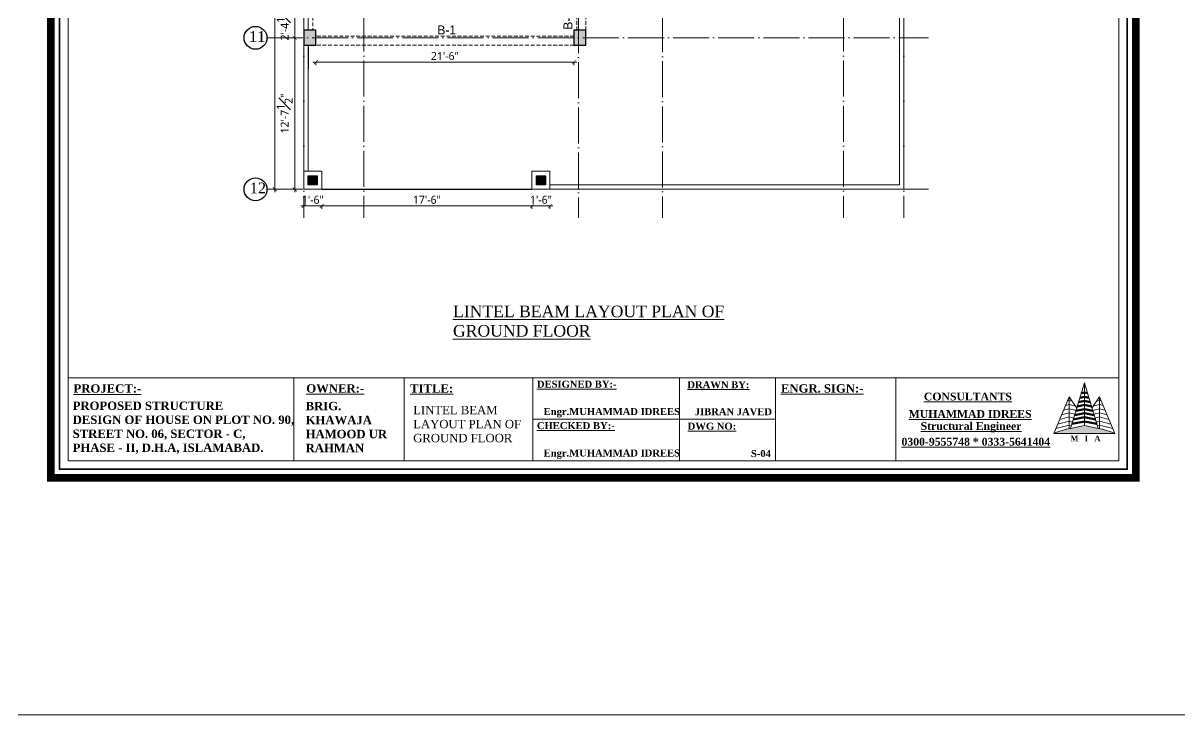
# Model space of a CAD drawing. Header units: inches. Extents: x 77090 to 90659, y -228139 to -226123.
# Drawn here: x 84004 to 85160, y -228139 to -227447 of the extents above; entities that cross this region are included whole.
import ezdxf

# ---------------------------------------------------------------- set-up
doc = ezdxf.new("R2010")
doc.units = ezdxf.units.IN
doc.header["$LTSCALE"] = 15
doc.header["$MEASUREMENT"] = 0
doc.header["$PDMODE"] = 66
for name, pattern in [('ACAD_ISO02W100', [15, 12, -3]), ('ACAD_ISO04W100', [30, 24, -3, 0, -3]), ('DASHED2', [0.375, 0.25, -0.125])]:
    doc.linetypes.add(name, pattern=pattern)
doc.layers.get('0').update_dxf_attribs({"lineweight": 25})
doc.layers.get('Defpoints').update_dxf_attribs({"lineweight": 25})
for name, color, linetype, lineweight in [('BOUNDRY_WALL', 30, 'Continuous', 25), ('doted1', 30, 'ACAD_ISO02W100', 13), ('GRID', 8, 'Continuous', 13), ('HACH', 8, 'Continuous', 13), ('level', 7, 'Continuous', 13), ('S', 6, 'Continuous', 30), ('TEXTS', 41, 'Continuous', 13), ('wall', 240, 'Continuous', 13), ('walls', 5, 'Continuous', 50)]:
    doc.layers.add(name, color=color, linetype=linetype, lineweight=lineweight)
doc.styles.add('ADE', font='', dxfattribs={"height": 6})
doc.styles.get("Standard").update_dxf_attribs({"font": 'trebuc.ttf'})
doc.styles.get('ADE').set_extended_font_data('Arial Rounded MT Bold')
doc.dimstyles.new('TARIQ', dxfattribs={"dimtxt": 6, "dimasz": 6, "dimexe": 6, "dimexo": 6, "dimgap": 2, "dimtad": 1, "dimdec": 1, "dimzin": 3, "dimdsep": 46, "dimlunit": 4, "dimtxsty": 'Standard', "dimblk": 'ARCHTICK', "dimcen": 0.09375, "dimdle": 6, "dimclrd": 256, "dimclre": 256, "dimclrt": 3, "dimadec": 1, "dimazin": 0, "dimtfac": 1, "dimtdec": 1, "dimtofl": 0, "dimtmove": 1, "dimatfit": 3, "dimldrblk": 'ARCHTICK', "dimfxl": 0, "dimfrac": 1, "dimtolj": 1, "dimtzin": 0, "dimlwd": -1, "dimlwe": -1, "dimarcsym": 0})

# ---------------------------------------------------------------- blocks, each defined once
blk = doc.blocks.new('_ArchTick')
at = {"color": 0, "linetype": 'ByBlock', "lineweight": 5, "const_width": 0.15}
blk.add_lwpolyline([(-0.5, -0.5), (0.5, 0.5)], dxfattribs=at)
blk = doc.blocks.new('*D248')
at = {"layer": 'Defpoints', "color": 0, "ltscale": 10}
for p in [(84275.7, -227432.9), (84275.3, -227461.4), (84275.8, -227461.4)]:
    blk.add_point(p, dxfattribs=at)
at = {"layer": 'HACH', "ltscale": 10}
for p, q in [((84275.3, -227432.9), (84272.3, -227432.9)), ((84275.3, -227429.9), (84275.3, -227464.4)), ((84275.3, -227461.4), (84272.3, -227461.4))]:
    blk.add_line(p, q, dxfattribs=at)
at = {"layer": 'HACH', "ltscale": 10, "xscale": 4, "yscale": 4, "zscale": 4}
for p, rotation in [((84275.3, -227432.9), 90), ((84275.3, -227461.4), 270)]:
    blk.add_blockref('_ArchTick', p, dxfattribs=dict(at, rotation=rotation))
at = {"layer": 'HACH', "color": 3, "ltscale": 10, "insert": (84265.3, -227447.1), "char_height": 8, "attachment_point": 5, "rotation": 90}
blk.add_mtext('\\A1;2\'-4{\\H1.000000x;\\S1#2;}"', dxfattribs=at)
blk = doc.blocks.new('*D249')
at = {"layer": 'Defpoints', "color": 0, "ltscale": 10}
for p in [(84275.8, -227461.4), (84275.3, -227612.9), (84276.2, -227612.9)]:
    blk.add_point(p, dxfattribs=at)
at = {"layer": 'HACH', "ltscale": 10}
for p, q in [((84275.3, -227458.4), (84275.3, -227615.9)), ((84275.3, -227461.4), (84272.3, -227461.4)), ((84275.3, -227612.9), (84272.3, -227612.9))]:
    blk.add_line(p, q, dxfattribs=at)
at = {"layer": 'HACH', "ltscale": 10, "xscale": 4, "yscale": 4, "zscale": 4}
for p, rotation in [((84275.3, -227461.4), 90), ((84275.3, -227612.9), 270)]:
    blk.add_blockref('_ArchTick', p, dxfattribs=dict(at, rotation=rotation))
at = {"layer": 'HACH', "color": 3, "ltscale": 10, "insert": (84265.3, -227537.1), "char_height": 8, "attachment_point": 5, "rotation": 90}
blk.add_mtext('\\A1;12\'-7{\\H1.000000x;\\S1#2;}"', dxfattribs=at)
blk = doc.blocks.new('*D250')
at = {"layer": 'Defpoints', "color": 0, "ltscale": 10}
for p in [(84251.5, -226530.2), (84255.6, -226530.2), (84251.3, -227612.9)]:
    blk.add_point(p, dxfattribs=at)
at = {"layer": 'HACH', "ltscale": 10}
for p, q in [((84255.4, -226530.2), (84258.6, -226530.2)), ((84255.6, -227615.9), (84255.6, -226527.2)), ((84255.4, -227612.9), (84258.6, -227612.9))]:
    blk.add_line(p, q, dxfattribs=at)
at = {"layer": 'HACH', "ltscale": 10, "xscale": 4, "yscale": 4, "zscale": 4}
for p, rotation in [((84255.6, -226530.2), 90), ((84255.6, -227612.9), 270)]:
    blk.add_blockref('_ArchTick', p, dxfattribs=dict(at, rotation=rotation))
at = {"layer": 'HACH', "color": 3, "ltscale": 10, "insert": (84245.6, -227071.6), "char_height": 8, "attachment_point": 5, "rotation": 90}
blk.add_mtext('\\A1;90\'-2{\\H1.000000x;\\S1#2;}"', dxfattribs=at)
blk = doc.blocks.new('*D251')
at = {"layer": 'Defpoints', "color": 0, "ltscale": 10}
for p in [(84284.4, -227612.9), (84302.4, -227612.9), (84302.4, -227629.5)]:
    blk.add_point(p, dxfattribs=at)
at = {"layer": 'HACH', "ltscale": 10}
for p, q in [((84281.4, -227629.5), (84305.4, -227629.5)), ((84284.4, -227629.3), (84284.4, -227632.5)), ((84302.4, -227629.3), (84302.4, -227632.5))]:
    blk.add_line(p, q, dxfattribs=at)
at = {"layer": 'HACH', "ltscale": 10, "xscale": 4, "yscale": 4, "zscale": 4, "rotation": 180}
blk.add_blockref('_ArchTick', (84284.4, -227629.5), dxfattribs=at)
at = {"layer": 'HACH', "ltscale": 10, "xscale": 4, "yscale": 4, "zscale": 4}
blk.add_blockref('_ArchTick', (84302.4, -227629.5), dxfattribs=at)
at = {"layer": 'HACH', "color": 3, "ltscale": 10, "insert": (84293.4, -227623.4), "char_height": 8, "attachment_point": 5}
blk.add_mtext('\\A1;1\'-6"', dxfattribs=at)
blk = doc.blocks.new('*D252')
at = {"layer": 'Defpoints', "color": 0, "ltscale": 10}
for p in [(84302.4, -227612.9), (84512.4, -227612.9), (84512.4, -227629.5)]:
    blk.add_point(p, dxfattribs=at)
at = {"layer": 'HACH', "ltscale": 10}
for p, q in [((84299.4, -227629.5), (84515.4, -227629.5)), ((84302.4, -227629.3), (84302.4, -227632.5)), ((84512.4, -227629.3), (84512.4, -227632.5))]:
    blk.add_line(p, q, dxfattribs=at)
at = {"layer": 'HACH', "ltscale": 10, "xscale": 4, "yscale": 4, "zscale": 4, "rotation": 180}
blk.add_blockref('_ArchTick', (84302.4, -227629.5), dxfattribs=at)
at = {"layer": 'HACH', "ltscale": 10, "xscale": 4, "yscale": 4, "zscale": 4}
blk.add_blockref('_ArchTick', (84512.4, -227629.5), dxfattribs=at)
at = {"layer": 'HACH', "color": 3, "ltscale": 10, "insert": (84407.4, -227623.4), "char_height": 8, "attachment_point": 5}
blk.add_mtext('\\A1;17\'-6"', dxfattribs=at)
blk = doc.blocks.new('*D253')
at = {"layer": 'Defpoints', "color": 0, "ltscale": 10}
for p in [(84512.4, -227612.9), (84530.4, -227612.9), (84530.4, -227629.5)]:
    blk.add_point(p, dxfattribs=at)
at = {"layer": 'HACH', "ltscale": 10}
for p, q in [((84509.4, -227629.5), (84533.4, -227629.5)), ((84512.4, -227629.3), (84512.4, -227632.5)), ((84530.4, -227629.3), (84530.4, -227632.5))]:
    blk.add_line(p, q, dxfattribs=at)
at = {"layer": 'HACH', "ltscale": 10, "xscale": 4, "yscale": 4, "zscale": 4, "rotation": 180}
blk.add_blockref('_ArchTick', (84512.4, -227629.5), dxfattribs=at)
at = {"layer": 'HACH', "ltscale": 10, "xscale": 4, "yscale": 4, "zscale": 4}
blk.add_blockref('_ArchTick', (84530.4, -227629.5), dxfattribs=at)
at = {"layer": 'HACH', "color": 3, "ltscale": 10, "insert": (84521.4, -227623.4), "char_height": 8, "attachment_point": 5}
blk.add_mtext('\\A1;1\'-6"', dxfattribs=at)
blk = doc.blocks.new('*D399')
at = {"layer": 'Defpoints', "color": 0, "ltscale": 10}
for p in [(84296.4, -227468.9), (84554.4, -227468.9), (84296.4, -227485.7)]:
    blk.add_point(p, dxfattribs=at)
at = {"layer": 'HACH', "ltscale": 10}
for p, q in [((84557.4, -227485.7), (84293.4, -227485.7)), ((84296.4, -227485.5), (84296.4, -227488.7)), ((84554.4, -227485.5), (84554.4, -227488.7))]:
    blk.add_line(p, q, dxfattribs=at)
at = {"layer": 'HACH', "ltscale": 10, "xscale": 4, "yscale": 4, "zscale": 4, "rotation": 180}
blk.add_blockref('_ArchTick', (84296.4, -227485.7), dxfattribs=at)
at = {"layer": 'HACH', "ltscale": 10, "xscale": 4, "yscale": 4, "zscale": 4}
blk.add_blockref('_ArchTick', (84554.4, -227485.7), dxfattribs=at)
at = {"layer": 'HACH', "color": 3, "ltscale": 10, "insert": (84425.4, -227479.6), "char_height": 8, "attachment_point": 5}
blk.add_mtext('\\A1;21\'-6"', dxfattribs=at)

msp = doc.modelspace()

# ---------------------------------------------------------------- hatches: boundary and pattern name
at = {"layer": 'HACH', "ltscale": 10}
for points in [[(84296.39, -227453.88), (84284.39, -227453.88), (84284.39, -227468.88), (84296.39, -227468.88)], [(84566.39, -227453.88), (84554.39, -227453.88), (84554.39, -227468.88), (84566.39, -227468.88)], [(84297.89, -227599.38), (84288.89, -227599.38), (84288.89, -227608.38), (84297.89, -227608.38)], [(84525.9, -227599.38), (84516.9, -227599.38), (84516.9, -227608.38), (84525.9, -227608.38)]]:
    msp.add_hatch(color=256, dxfattribs=at).paths.add_polyline_path(points)
at = {"layer": 'walls', "ltscale": 2}
msp.add_hatch(color=256, dxfattribs=at).paths.add_polyline_path([(85094.92, -227857.04, 0.05696), (85078.15, -227851.99), (85064.43, -227849.15), (85050.71, -227851.99, 0.05696), (85033.94, -227857.04), (85064.43, -227857.04)])

# ---------------------------------------------------------------- linework, layer by layer
at = {"lineweight": 5}
for p, q in [((84513.16, -227801.41), (84513.16, -227884.38)), ((84659.77, -227801.41), (84659.77, -227884.38)), ((84755.73, -227801.41), (84755.73, -227884.38)), ((84876.08, -227801.41), (84876.08, -227884.38)), ((84513.16, -227842.9), (84755.73, -227842.9))]:
    msp.add_line(p, q, dxfattribs=at)
for centre in [(84236.15, -227461.38), (84236.15, -227461.38), (84236.15, -227612.88), (84236.15, -227612.88)]:
    msp.add_circle(centre, 11.43)
at = {"layer": 'BOUNDRY_WALL', "linetype": 'ByBlock'}
for p, q in [((84288.89, -227468.88), (84288.89, -227492.25)), ((84302.39, -227612.88), (84512.4, -227612.88))]:
    msp.add_line(p, q, dxfattribs=at)
at = {"layer": 'doted1', "linetype": 'ByBlock', "ltscale": 0.3, "const_width": 7.56}
msp.add_lwpolyline([(84031.65, -226367.63), (85115.91, -226367.63), (85115.91, -227901.56), (84031.65, -227901.56)], close=True, dxfattribs=at)
at = {"layer": 'GRID', "linetype": 'ACAD_ISO04W100', "ltscale": 0.1}
for p, q in [((84284.39, -226491.99), (84284.39, -227641.39)), ((84344.39, -226491.99), (84344.39, -227641.39)), ((84823.89, -226491.99), (84823.89, -227641.39)), ((84884.14, -226491.99), (84884.14, -227641.39)), ((84558.89, -226854.42), (84558.89, -227641.39)), ((84642.89, -226853.46), (84642.89, -227641.39)), ((84247.58, -227461.38), (84908.73, -227461.38)), ((84247.58, -227612.88), (84908.73, -227612.88))]:
    msp.add_line(p, q, dxfattribs=at)
at = {"layer": 'HACH', "ltscale": 10}
msp.add_lwpolyline([(77090.12, -226123.43), (90659.33, -226123.43), (90659.33, -228138.59), (77090.12, -228138.59)], close=True, dxfattribs=at)
at = {"layer": 'level', "linetype": 'DASHED2'}
for p, q in [((84293.39, -227282.88), (84293.39, -227453.88)), ((84557.39, -227453.88), (84557.39, -227432.88)), ((84566.39, -227453.88), (84566.39, -227432.88)), ((84554.39, -227459.88), (84296.39, -227459.88)), ((84554.39, -227468.88), (84296.39, -227468.88))]:
    msp.add_line(p, q, dxfattribs=at)
at = {"layer": 'level', "ltscale": 0.25}
msp.add_line((84048.83, -227801.41), (85098.74, -227801.41), dxfattribs=at)
at = {"layer": 'level'}
for p, q in [((84274.4, -227801.41), (84274.4, -227884.38)), ((84384.59, -227801.41), (84384.59, -227884.38))]:
    msp.add_line(p, q, dxfattribs=at)
at = {"layer": 'level', "linetype": 'ByBlock', "lineweight": 35, "ltscale": 0.1}
msp.add_lwpolyline([(84040.24, -226376.22), (85107.32, -226376.22), (85107.32, -227892.97), (84040.24, -227892.97)], close=True, dxfattribs=at)
at = {"layer": 'level', "ltscale": 0.25}
msp.add_lwpolyline([(84048.83, -226384.8), (85098.74, -226384.8), (85098.74, -227884.38), (84048.83, -227884.38)], close=True, dxfattribs=at)
at = {"layer": 'S'}
for points in [[(84296.39, -227453.88), (84284.39, -227453.88), (84284.39, -227468.88), (84296.39, -227468.88)], [(84566.39, -227453.88), (84554.39, -227453.88), (84554.39, -227468.88), (84566.39, -227468.88)], [(84288.89, -227599.38), (84297.89, -227599.38), (84297.89, -227608.38), (84288.89, -227608.38)], [(84516.9, -227599.38), (84525.9, -227599.38), (84525.9, -227608.38), (84516.9, -227608.38)]]:
    msp.add_lwpolyline(points, close=True, dxfattribs=at)
at = {"layer": 'wall'}
for p, q in [((84284.39, -226532.88), (84284.39, -227597.88)), ((84284.39, -226601.88), (84284.39, -227612.88)), ((84879.64, -227608.38), (84879.64, -226601.88)), ((84884.14, -227612.88), (84884.14, -226601.88)), ((84288.89, -227282.88), (84288.89, -227453.88)), ((84288.89, -227468.88), (84288.89, -227594.88)), ((84530.4, -227608.38), (84879.64, -227608.38)), ((84284.39, -227612.88), (84884.14, -227612.88)), ((85064.43, -227806.39), (85050.71, -227851.99)), ((85064.43, -227806.39), (85078.15, -227851.99)), ((85064.43, -227806.39), (85064.43, -227849.15)), ((85049.19, -227820.59), (85033.94, -227857.04)), ((85049.19, -227828.17), (85045.64, -227829.07)), ((85049.19, -227824.02), (85047.58, -227824.43)), ((85049.19, -227820.59), (85056.81, -227831.72)), ((85049.19, -227820.59), (85049.19, -227852.28)), ((85049.19, -227824.02), (85052.03, -227824.74)), ((85049.19, -227828.17), (85055.47, -227829.76)), ((85079.67, -227820.59), (85072.05, -227831.72)), ((85079.67, -227828.17), (85073.39, -227829.76)), ((85079.67, -227824.02), (85076.83, -227824.74)), ((85079.67, -227820.59), (85094.92, -227857.04)), ((85079.67, -227820.59), (85079.67, -227852.28)), ((85079.67, -227820.59), (85079.67, -227852.28)), ((85079.67, -227824.02), (85081.28, -227824.43)), ((85079.67, -227828.17), (85083.22, -227829.07)), ((85049.19, -227840.63), (85039.82, -227843)), ((85049.19, -227836.48), (85041.76, -227838.35)), ((85049.19, -227832.33), (85043.7, -227833.71)), ((85049.19, -227832.33), (85056.1, -227834.07)), ((85049.19, -227836.48), (85054.94, -227837.93)), ((85049.19, -227840.63), (85053.78, -227841.79)), ((85079.67, -227832.33), (85072.76, -227834.07)), ((85079.67, -227836.48), (85073.92, -227837.93)), ((85079.67, -227840.63), (85075.08, -227841.79)), ((85079.67, -227832.33), (85085.16, -227833.71)), ((85079.67, -227836.48), (85087.1, -227838.35)), ((85079.67, -227840.63), (85089.04, -227843)), ((85049.19, -227848.93), (85035.93, -227852.28)), ((85049.19, -227844.78), (85037.87, -227847.64)), ((85049.19, -227844.78), (85052.61, -227845.65)), ((85049.19, -227848.93), (85051.45, -227849.51)), ((85064.43, -227849.15), (85050.71, -227851.99)), ((85078.15, -227851.99), (85064.43, -227849.15)), ((85079.67, -227844.78), (85076.24, -227845.65)), ((85079.67, -227848.93), (85077.4, -227849.51)), ((85079.67, -227844.78), (85090.98, -227847.64)), ((85079.67, -227848.93), (85092.92, -227852.28)), ((85064.43, -227857.04), (85033.94, -227857.04)), ((85064.43, -227857.04), (85094.92, -227857.04))]:
    msp.add_line(p, q, dxfattribs=at)
msp.add_lwpolyline([(84288.89, -227282.88), (84288.89, -227453.88)], dxfattribs=at)
for points in [[(84284.39, -227594.88), (84302.39, -227594.88), (84302.39, -227612.88), (84284.39, -227612.88)], [(84512.4, -227594.88), (84530.4, -227594.88), (84530.4, -227612.88), (84512.4, -227612.88)]]:
    msp.add_lwpolyline(points, close=True, dxfattribs=at)
for start, end in [(100.25324, 113.29342), (66.70658, 79.74676)]:
    msp.add_arc((85064.43, -227927.86), 77.09, start, end, dxfattribs=at)
at = {"layer": 'walls', "ltscale": 2}
for p, q in [((85064.43, -227816.26), (85061.26, -227816.92)), ((85064.43, -227816.26), (85067.6, -227816.92)), ((85064.43, -227828.6), (85057.3, -227830.07)), ((85064.43, -227824.49), (85058.62, -227825.69)), ((85064.43, -227820.37), (85059.94, -227821.3)), ((85064.43, -227820.37), (85068.92, -227821.3)), ((85064.43, -227824.49), (85070.24, -227825.69)), ((85064.43, -227828.6), (85071.56, -227830.07)), ((85064.43, -227840.93), (85053.34, -227843.22)), ((85064.43, -227836.82), (85054.66, -227838.84)), ((85064.43, -227832.71), (85055.98, -227834.46)), ((85064.43, -227832.71), (85072.88, -227834.46)), ((85064.43, -227836.82), (85074.19, -227838.84)), ((85064.43, -227840.93), (85075.51, -227843.22)), ((85064.43, -227845.04), (85052.03, -227847.61)), ((85064.43, -227845.04), (85076.83, -227847.61))]:
    msp.add_line(p, q, dxfattribs=at)

# ---------------------------------------------------------------- texts
at = {"layer": 'TEXTS', "linetype": 'ByBlock', "insert": (84543.89, -227453.23), "char_height": 9, "width": 8.242e-13, "attachment_point": 1, "rotation": 90, "style": 'ADE'}
msp.add_mtext('{\\fStylus BT|b0|i0|c0|p34;B-3}', dxfattribs=at)
at = {"layer": 'TEXTS', "linetype": 'ByBlock', "attachment_point": 1, "style": 'ADE'}
for s, insert, char_height, width in [('{\\fStylus BT|b0|i0|c0|p34;B-1}', (84417.84, -227449.02), 9, 8.242e-13), ('{\\fTimes New Roman Baltic|b0|i0|c0|p18;11}', (84229.66, -227454.67), 10.8, 2437.9999), ('{\\fTimes New Roman Baltic|b0|i0|c0|p18;12}', (84230.35, -227606.17), 10.8, 2437.9999)]:
    msp.add_mtext(s, dxfattribs=dict(at, insert=insert, char_height=char_height, width=width))
at = {"layer": 'TEXTS', "attachment_point": 1, "style": 'ADE'}
for s, insert, char_height, width in [('{\\fTimes New Roman|b0|i0|c0|p18;\\LLINTEL BEAM LAYOUT PLAN OF \\PGROUND FLOOR}', (84433.48, -227729.19), 11.664, 578.2643), ('{\\fTimes New Roman|b1|i0|c0|p18;M   I   A}', (85050.55, -227859.3), 5.5908, 228.2982)]:
    msp.add_mtext(s, dxfattribs=dict(at, insert=insert, char_height=char_height, width=width))
at = {"layer": 'TEXTS'}
for s, insert, char_height, width, attachment_point in [('{\\fTimes New Roman|b1|i0|c0|p18;\\LPROJECT:-}', (84054.29, -227807.89), 8.3981, 73.1937, 1), ('{\\fTimes New Roman|b1|i0|c0|p18;\\LOWNER:-}', (84286.9, -227807.83), 8.3981, 73.1937, 1), ('{\\fTimes New Roman|b1|i0|c0|p18;\\LTITLE:}', (84390.63, -227807.82), 8.3981, 68.6191, 1), ('{\\fTimes New Roman|b1|i0|c0|p18;\\LDESIGNED BY:-}', (84517.34, -227804.3), 6.9976, 105.858, 1), ('{\\fTimes New Roman|b1|i0|c0|p18;\\LDRAWN BY:}', (84667.75, -227804.85), 6.9984, 89.9793, 1), ('{\\fTimes New Roman|b1|i0|c0|p18;\\LENGR. SIGN:-}', (84761.21, -227807.83), 8.3981, 98.9375, 1), ('{\\fTimes New Roman|b1|i0|c0|p18;\\LCONSULTANTS}', (84904.07, -227820.22), 7.765, 278.0882, 4), ('{\\fTimes New Roman|b1|i0|c0|p18;PROPOSED STRUCTURE \\PDESIGN OF HOUSE ON PLOT NO. 90, \\PSTREET NO. 06, SECTOR - C, \\PPHASE - II, D.H.A, ISLAMABAD.}', (84053.42, -227825.18), 8.3981, 263.8837, 1), ('{\\fTimes New Roman|b1|i0|c0|p18;BRIG. KHAWAJA \\PHAMOOD UR RAHMAN}', (84286.22, -227825.47), 8.3981, 89.7991, 1), ('{\\fTimes New Roman|b0|i0|c0|p18;LINTEL BEAM \\PLAYOUT PLAN OF \\PGROUND FLOOR}', (84393.74, -227829.49), 8.3981, 167.4761, 1), ('\\pt254.042;{\\fTimes New Roman|b1|i0|c0|p18;Engr.MUHAMMAD IDREES}', (84524.13, -227831.68), 6.9984, 160.0028, 1), ('{\\fTimes New Roman|b1|i0|c0|p18;JIBRAN JAVED}', (84675.08, -227831.83), 6.9984, 141.5097, 1), ('{\\fTimes New Roman|b1|i0|c0|p18;\\LMUHAMMAD IDREES}', (84888.94, -227837.65), 7.765, 278.0882, 4), ('{\\fTimes New Roman|b1|i0|c0|p18;\\LCHECKED BY:-}', (84517.34, -227845.78), 6.9976, 105.858, 1), ('{\\fTimes New Roman|b1|i0|c0|p18;\\LDWG NO:}', (84668.04, -227846.33), 6.9984, 89.9793, 1), ('{\\fTimes New Roman|b1|i0|c0|p18;\\LStructural Engineer}', (84900.87, -227850.96), 7.765, 278.0882, 4), ('{\\fTimes New Roman|b1|i0|c0|p18;\\L0300-9555748 * 0333-5641404}', (84881.69, -227865.4), 7.765, 278.0882, 4), ('\\pt254.042;{\\fTimes New Roman|b1|i0|c0|p18;Engr.MUHAMMAD IDREES}', (84524.13, -227873.17), 6.9984, 160.0028, 1), ('\\pt254;{\\fTimes New Roman|b1|i0|c0|p18;S-04}', (84731.23, -227873.73), 6.9984, 141.5097, 1)]:
    msp.add_mtext(s, dxfattribs=dict(at, insert=insert, char_height=char_height, width=width, attachment_point=attachment_point))

# ---------------------------------------------------------------- dimensions: what is measured, and where the dimension line sits
at = {"layer": 'HACH', "ltscale": 10}
for base, p1, p2, picture, middle in [((84255.62, -226530.24), (84251.33, -227612.88), (84251.55, -226530.24), '*D250', (84245.58, -227071.56)), ((84275.29, -227612.88), (84275.79, -227461.38), (84276.19, -227612.88), '*D249', (84265.31, -227537.13))]:
    dim = msp.add_linear_dim(base=base, p1=p1, p2=p2, angle=90, dimstyle='TARIQ', override={"dimtxt": 8, "dimasz": 4, "dimexe": 3, "dimexo": 3, "dimdle": 3, "dimfxl": 0.18, "dimfxlon": 1, "dimarcsym": 1}, dxfattribs=at)
    dim.commit()
    dim.dimension.update_dxf_attribs({"geometry": picture, "text_midpoint": middle})
dim = msp.add_linear_dim(base=(84275.29, -227461.38), p1=(84275.73, -227432.88), p2=(84275.79, -227461.38), angle=90, dimstyle='TARIQ', override={"dimtxt": 8, "dimasz": 4, "dimexe": 3, "dimexo": 3, "dimdle": 3, "dimfxl": 0.18, "dimfxlon": 1, "dimarcsym": 1}, dxfattribs=at)
dim.commit()
dim.dimension.update_dxf_attribs({"geometry": '*D248', "text_midpoint": (84275.29, -227447.13), "dimtype": 128})
for base, p1, p2, picture, middle in [((84296.39, -227485.71), (84554.39, -227468.88), (84296.39, -227468.88), '*D399', (84425.39, -227479.62)), ((84512.4, -227629.46), (84302.39, -227612.88), (84512.4, -227612.88), '*D252', (84407.39, -227623.37))]:
    dim = msp.add_linear_dim(base=base, p1=p1, p2=p2, dimstyle='TARIQ', override={"dimtxt": 8, "dimasz": 4, "dimexe": 3, "dimexo": 3, "dimdle": 3, "dimfxl": 0.18, "dimfxlon": 1, "dimarcsym": 1}, dxfattribs=at)
    dim.commit()
    dim.dimension.update_dxf_attribs({"geometry": picture, "text_midpoint": middle})
for base, p1, p2, picture, middle in [((84302.39, -227629.46), (84284.39, -227612.88), (84302.39, -227612.88), '*D251', (84293.39, -227629.46)), ((84530.4, -227629.46), (84512.4, -227612.88), (84530.4, -227612.88), '*D253', (84521.4, -227629.46))]:
    dim = msp.add_linear_dim(base=base, p1=p1, p2=p2, dimstyle='TARIQ', override={"dimtxt": 8, "dimasz": 4, "dimexe": 3, "dimexo": 3, "dimdle": 3, "dimfxl": 0.18, "dimfxlon": 1, "dimarcsym": 1}, dxfattribs=at)
    dim.commit()
    dim.dimension.update_dxf_attribs({"geometry": picture, "text_midpoint": middle, "dimtype": 128})

doc.saveas('drawing.dxf')
